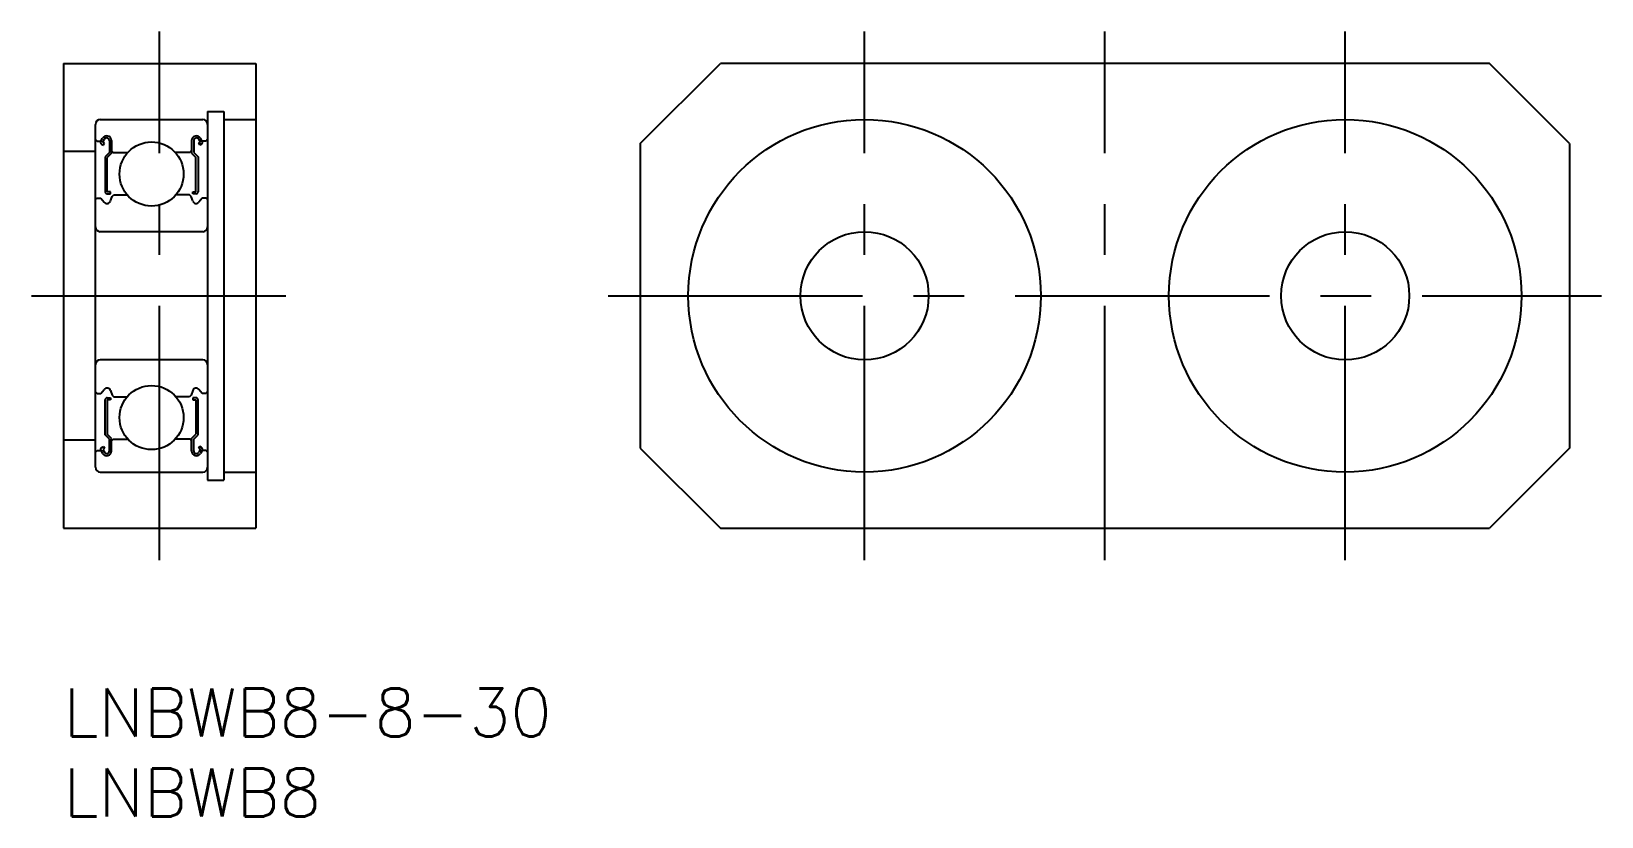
# Model space of a CAD drawing. Extents: x -2 to 96, y -8 to 41.
import ezdxf

# ---------------------------------------------------------------- set-up
doc = ezdxf.new("R2010")
doc.units = 0
doc.header["$LTSCALE"] = 0.5
doc.linetypes.add('CENTER', pattern=[50.8, 31.75, -6.35, 6.35, -6.35])
for name, color, linetype in [('MSM_CENTER', 1, 'CENTER'), ('MSM_CONTINUOUS', 7, 'CONTINUOUS'), ('MSM_PART_NUMBER', 7, 'CONTINUOUS')]:
    doc.layers.add(name, color=color, linetype=linetype)
doc.styles.get("Standard").update_dxf_attribs({"font": 'txt.shx', "height": 3, "bigfont": 'bigfont.shx'})

# ---------------------------------------------------------------- blocks, each defined once
blk = doc.blocks.new('*U18')
at = {"layer": 'MSM_PART_NUMBER'}
blk.add_text('LNBWB8-8-30', height=3, dxfattribs=at).set_placement((0, -3))
blk = doc.blocks.new('*U19')
at = {"layer": 'MSM_PART_NUMBER'}
blk.add_text('LNBWB8', height=3, dxfattribs=at).set_placement((0, -8))

msp = doc.modelspace()

# ---------------------------------------------------------------- linework, layer by layer
at = {"layer": 'MSM_CENTER'}
for p, q in [((6, 8), (6, 41)), ((50, 8), (50, 41)), ((65, 8), (65, 41)), ((80, 8), (80, 41)), ((-2, 24.5), (14, 24.5)), ((34, 24.5), (96, 24.5))]:
    msp.add_line(p, q, dxfattribs=at)
at = {"layer": 'MSM_CONTINUOUS'}
for p, q in [((0, 39), (12, 39)), ((0, 39), (0, 10)), ((12, 39), (12, 10)), ((36, 34), (41, 39)), ((89, 39), (41, 39)), ((94, 34), (89, 39)), ((2.3, 35.5), (8.7, 35.5)), ((9, 36), (9, 13)), ((9, 36), (10, 36)), ((10, 36), (10, 13)), ((10, 35.5), (12, 35.5)), ((2, 13.8), (2, 35.2)), ((2.333, 34.15), (2.442, 34.334)), ((8.667, 34.15), (8.558, 34.334)), ((2, 33.5), (0, 33.5)), ((2, 34.25), (2.1, 34.15)), ((2.1, 34.15), (2.333, 34.15)), ((2.382, 33.968), (2.498, 33.901)), ((2.449, 34.083), (2.558, 34.267)), ((2.564, 34.017), (2.449, 34.083)), ((2.498, 33.901), (2.564, 34.017)), ((2.867, 33.45), (2.6, 33.183)), ((3, 33.395), (2.733, 33.128)), ((2.867, 34.184), (2.867, 33.45)), ((3, 34.184), (3, 33.395)), ((3, 33.55), (3.1, 33.45)), ((3.1, 33.45), (4.024, 33.45)), ((7.9, 33.45), (6.976, 33.45)), ((8, 33.55), (7.9, 33.45)), ((8, 34.184), (8, 33.395)), ((8, 33.395), (8.267, 33.128)), ((8.133, 34.184), (8.133, 33.45)), ((8.133, 33.45), (8.4, 33.183)), ((8.436, 34.017), (8.551, 34.083)), ((8.502, 33.901), (8.436, 34.017)), ((8.551, 34.083), (8.442, 34.267)), ((8.618, 33.968), (8.502, 33.901)), ((8.9, 34.15), (8.667, 34.15)), ((9, 34.25), (8.9, 34.15)), ((36, 34), (36, 15)), ((94, 34), (94, 15)), ((2.6, 33.183), (2.6, 30.998)), ((2.733, 30.998), (2.733, 33.128)), ((8.267, 30.998), (8.267, 33.128)), ((8.4, 33.183), (8.4, 30.998)), ((2, 30.5), (2.1, 30.6)), ((2.1, 30.6), (2.333, 30.6)), ((2.333, 30.6), (2.548, 30.338)), ((2.933, 30.998), (2.733, 30.998)), ((2.733, 30.865), (2.933, 30.865)), ((2.933, 30.865), (2.933, 30.998)), ((2.933, 30.417), (3.039, 30.706)), ((3.039, 30.706), (3.139, 30.8)), ((3.139, 30.8), (3.98, 30.8)), ((7.861, 30.8), (7.02, 30.8)), ((7.961, 30.706), (7.861, 30.8)), ((8.067, 30.417), (7.961, 30.706)), ((8.067, 30.865), (8.067, 30.998)), ((8.067, 30.998), (8.267, 30.998)), ((8.267, 30.865), (8.067, 30.865)), ((8.667, 30.6), (8.452, 30.338)), ((8.9, 30.6), (8.667, 30.6)), ((9, 30.5), (8.9, 30.6)), ((8.7, 28.5), (2.3, 28.5)), ((8.7, 20.5), (2.3, 20.5)), ((2.333, 18.4), (2.548, 18.662)), ((8.667, 18.4), (8.452, 18.662)), ((9, 19.15), (9, 19.15)), ((2, 18.5), (2.1, 18.4)), ((2.1, 18.4), (2.333, 18.4)), ((2.6, 15.817), (2.6, 18.002)), ((2.733, 18.135), (2.933, 18.135)), ((2.933, 18.002), (2.733, 18.002)), ((2.733, 18.002), (2.733, 15.872)), ((2.933, 18.583), (3.039, 18.294)), ((2.933, 18.135), (2.933, 18.002)), ((3.039, 18.294), (3.139, 18.2)), ((3.139, 18.2), (3.98, 18.2)), ((7.861, 18.2), (7.02, 18.2)), ((7.961, 18.294), (7.861, 18.2)), ((8.067, 18.583), (7.961, 18.294)), ((8.067, 18.135), (8.067, 18.002)), ((8.267, 18.135), (8.067, 18.135)), ((8.067, 18.002), (8.267, 18.002)), ((8.267, 18.002), (8.267, 15.872)), ((8.4, 15.817), (8.4, 18.002)), ((8.9, 18.4), (8.667, 18.4)), ((9, 18.5), (8.9, 18.4)), ((2.867, 15.55), (2.6, 15.817)), ((3, 15.605), (2.733, 15.872)), ((8, 15.605), (8.267, 15.872)), ((8.133, 15.55), (8.4, 15.817)), ((2, 15.5), (0, 15.5)), ((2, 14.75), (2.1, 14.85)), ((2.1, 14.85), (2.333, 14.85)), ((2.333, 14.85), (2.442, 14.666)), ((2.382, 15.032), (2.498, 15.099)), ((2.564, 14.983), (2.449, 14.917)), ((2.449, 14.917), (2.558, 14.733)), ((2.498, 15.099), (2.564, 14.983)), ((2.867, 14.816), (2.867, 15.55)), ((3, 14.816), (3, 15.605)), ((3, 15.45), (3.1, 15.55)), ((3.1, 15.55), (4.024, 15.55)), ((7.9, 15.55), (6.976, 15.55)), ((8, 15.45), (7.9, 15.55)), ((8, 14.816), (8, 15.605)), ((8.133, 14.816), (8.133, 15.55)), ((8.502, 15.099), (8.436, 14.983)), ((8.436, 14.983), (8.551, 14.917)), ((8.551, 14.917), (8.442, 14.733)), ((8.618, 15.032), (8.502, 15.099)), ((8.667, 14.85), (8.558, 14.666)), ((8.9, 14.85), (8.667, 14.85)), ((9, 14.75), (8.9, 14.85)), ((36, 15), (41, 10)), ((94, 15), (89, 10)), ((2.3, 13.5), (8.7, 13.5)), ((9, 13), (10, 13)), ((10, 13.5), (12, 13.5)), ((0, 10), (12, 10)), ((41, 10), (89, 10))]:
    msp.add_line(p, q, dxfattribs=at)
for centre, radius in [((50, 24.5), 11), ((80, 24.5), 11), ((5.5, 32.1), 2), ((50, 24.5), 4), ((80, 24.5), 4), ((5.5, 16.9), 2)]:
    msp.add_circle(centre, radius, dxfattribs=at)
for centre, radius, start, end in [((2.3, 35.2), 0.3, 90, 180), ((8.7, 35.2), 0.3, 0, 90), ((2.701, 34.184), 0.299, 0, 150.00017), ((2.701, 34.184), 0.166, 0, 150.00436), ((8.299, 34.184), 0.299, 29.99983, 180), ((8.299, 34.184), 0.166, 29.99564, 180), ((2.449, 34.083), 0.133, 149.9969, 240.00125), ((8.551, 34.083), 0.133, 299.99875, 30.0031), ((2.719, 30.481), 0.224, 220.00096, 343.1517), ((2.733, 30.998), 0.133, 180.00005, 270.00003), ((8.281, 30.481), 0.224, 196.8483, 319.99904), ((8.267, 30.998), 0.133, 269.99997, 359.99995), ((2.3, 28.8), 0.3, 180, 270), ((8.7, 28.8), 0.3, 270, 0), ((2.3, 20.2), 0.3, 90, 180), ((8.7, 20.2), 0.3, 0, 90), ((2.719, 18.519), 0.224, 16.8483, 139.99904), ((8.281, 18.519), 0.224, 40.00096, 163.1517), ((2.733, 18.002), 0.133, 89.99997, 179.99995), ((8.267, 18.002), 0.133, 0.00005, 90.00003), ((2.449, 14.917), 0.133, 119.99875, 210.0031), ((2.701, 14.816), 0.299, 209.99983, 0), ((2.701, 14.816), 0.166, 209.99564, 0), ((8.299, 14.816), 0.299, 180, 330.00017), ((8.299, 14.816), 0.166, 180, 330.00436), ((8.551, 14.917), 0.133, 329.9969, 60.00125), ((2.3, 13.8), 0.3, 180, 270), ((8.7, 13.8), 0.3, 270, 0)]:
    msp.add_arc(centre, radius, start, end, dxfattribs=at)

# ---------------------------------------------------------------- block references
for name in ['*U18', '*U19']:
    msp.add_blockref(name, (0, 0), dxfattribs=at)

doc.saveas('drawing.dxf')
